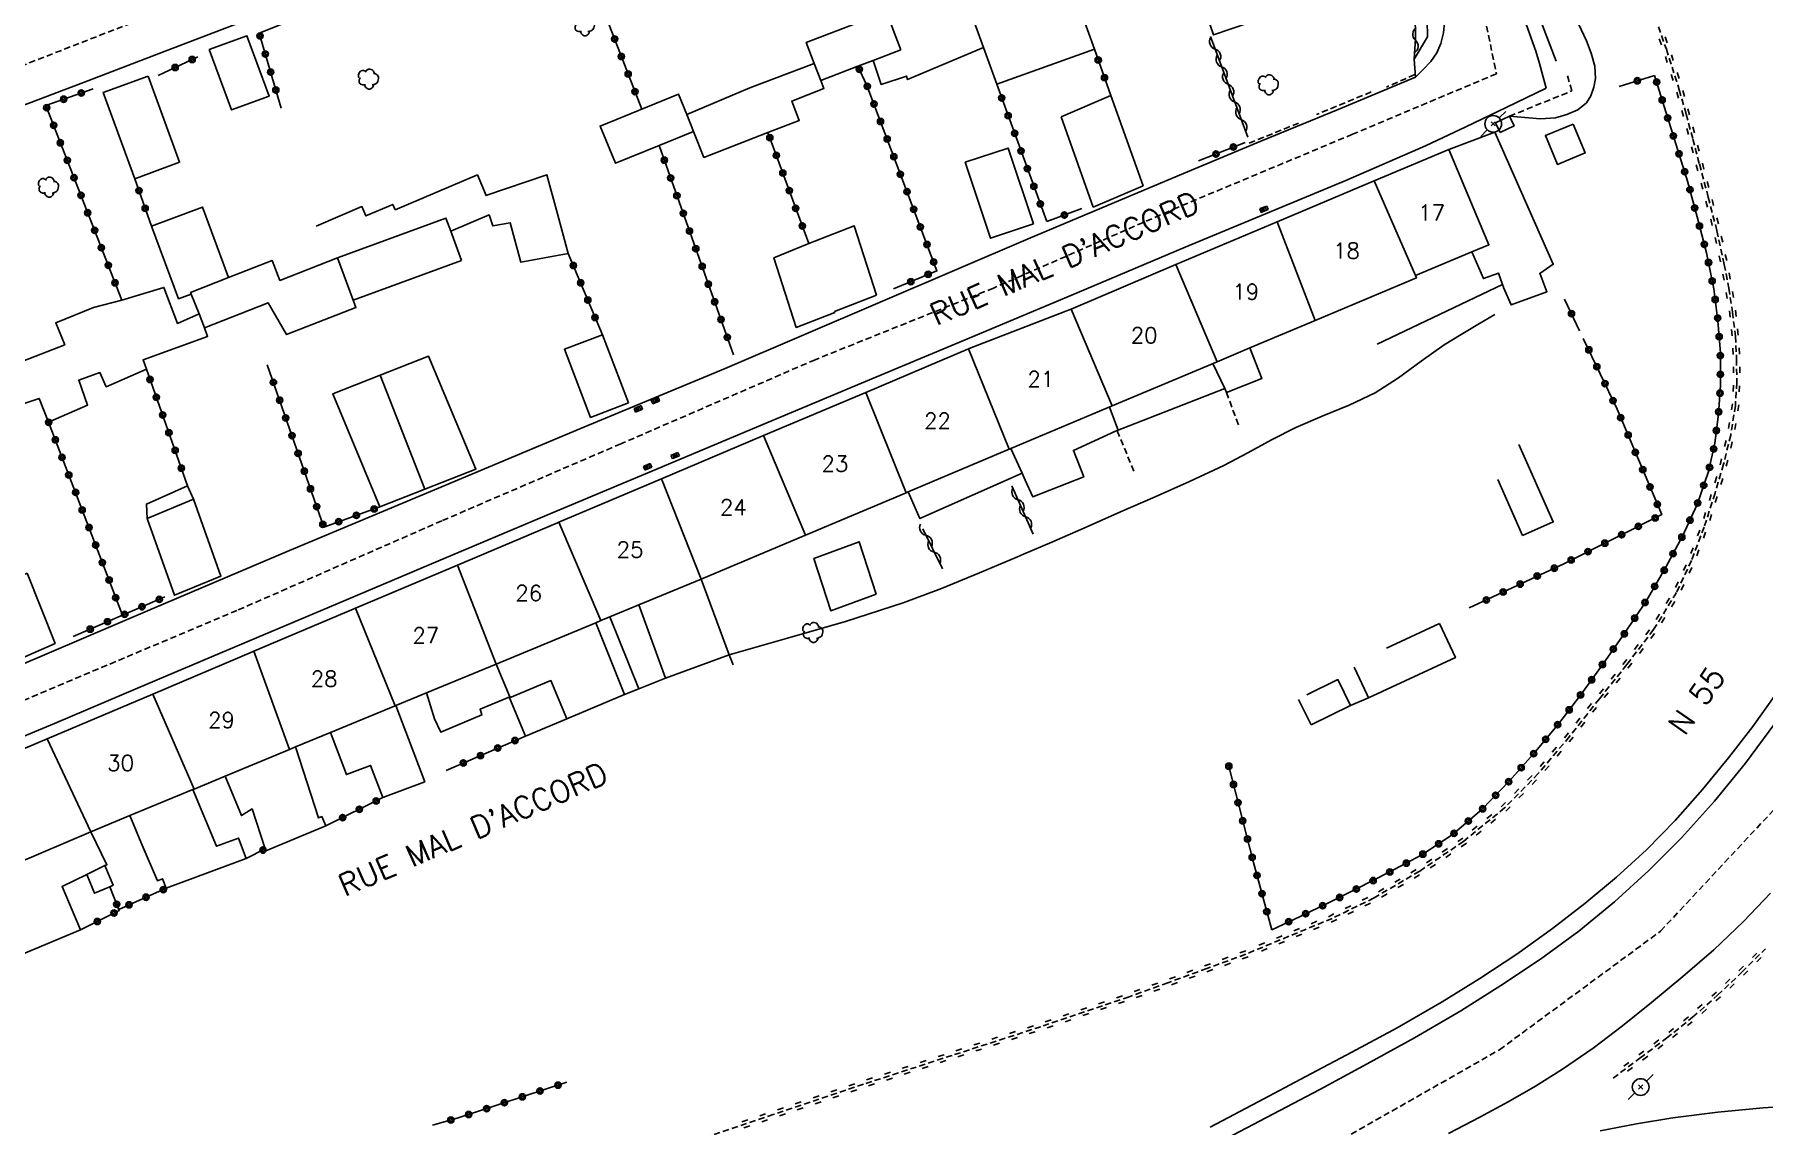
# Model space of a CAD drawing. Header units: millimetres. Extents: x 132999 to 134001, y 129000 to 130000.
# Drawn here: x 133282.4 to 133420.5, y 129439.9 to 129527 of the extents above; entities that cross this region are included whole.
import ezdxf
from ezdxf.enums import TextEntityAlignment as Align

# ---------------------------------------------------------------- set-up
doc = ezdxf.new("R2010")
doc.units = ezdxf.units.MM
doc.linetypes.add('DASHED', pattern=[0.75, 0.5, -0.25])
doc.layers.get('0').update_dxf_attribs({"linetype": 'CONTINUOUS'})
for name, color, linetype in [('W0001', 6, 'DASHED'), ('W0008', 7, 'CONTINUOUS'), ('W0010', 4, 'CONTINUOUS'), ('W0014', 7, 'CONTINUOUS'), ('W0101', 7, 'CONTINUOUS'), ('W0104', 1, 'CONTINUOUS'), ('W0112', 1, 'DASHED'), ('W0211', 2, 'CONTINUOUS'), ('W0220', 5, 'DASHED'), ('W0300', 7, 'CONTINUOUS'), ('W0310', 3, 'CONTINUOUS'), ('W0323', 7, 'CONTINUOUS'), ('W0401', 7, 'CONTINUOUS'), ('W0439', 7, 'CONTINUOUS'), ('W0473', 7, 'CONTINUOUS'), ('W0989', 7, 'CONTINUOUS'), ('W0990', 7, 'CONTINUOUS'), ('W0991', 7, 'CONTINUOUS'), ('W1102', 7, 'CONTINUOUS')]:
    doc.layers.add(name, color=color, linetype=linetype)
doc.styles.get("Standard").update_dxf_attribs({"font": 'romans.shx', "width": 0.85})

# ---------------------------------------------------------------- blocks, each defined once
blk = doc.blocks.new('T401')
for p, q in [((-0.3, 0.3), (0, 0.3)), ((-0.3, -0.25), (-0.3, 0.3)), ((-0.3, 0.15), (0, 0.15)), ((-0.3, 0), (0, 0)), ((0, 0.3), (0, -0.25)), ((-0.3, -0.15), (0, -0.15)), ((-0.3, -0.25), (-0.3, -0.3)), ((-0.3, -0.3), (0, -0.3)), ((0, -0.3), (0, -0.25))]:
    blk.add_line(p, q)
blk = doc.blocks.new('T473')
for p, q in [((-0.166667, 0.166667), (0.166667, -0.166667)), ((-0.166667, -0.166667), (0.166667, 0.166667)), ((0.500001, 0.500001), (1.000002, 1.000002)), ((-1.000002, -1.000002), (-0.500001, -0.500001))]:
    blk.add_line(p, q)
blk.add_ellipse((0, 0), major_axis=(0.471405, 0.471405), ratio=1, start_param=5.4977871438, end_param=11.780972451)
blk = doc.blocks.new('T300')
for p, q in [((-0.8, 0.51), (-0.86, 0.34)), ((-0.86, 0.34), (-0.86, 0.17)), ((-0.86, 0.17), (-0.74, 0.06)), ((-0.69, 0.63), (-0.8, 0.51)), ((-0.8, -0.06), (-0.74, 0.06)), ((-0.74, 0.06), (-0.69, 0.11)), ((-0.57, 0.69), (-0.69, 0.63)), ((-0.46, 0.69), (-0.57, 0.69)), ((-0.29, 0.63), (-0.46, 0.69)), ((-0.29, 0.63), (-0.17, 0.74)), ((-0.23, 0.57), (-0.29, 0.63)), ((-0.17, 0.74), (-0.06, 0.8)), ((-0.06, 0.8), (0.06, 0.8)), ((0.06, 0.8), (0.23, 0.74)), ((0.23, 0.74), (0.34, 0.63)), ((0.34, 0.63), (0.4, 0.51)), ((0.46, 0.46), (0.34, 0.46)), ((0.4, 0.51), (0.4, 0.46)), ((0.57, 0.4), (0.46, 0.46)), ((0.57, 0.4), (0.69, 0.29)), ((0.69, 0.29), (0.74, 0.17)), ((0.74, 0.06), (0.69, -0.17)), ((0.74, 0.17), (0.74, 0.06)), ((-0.8, -0.17), (-0.8, -0.06)), ((-0.8, -0.23), (-0.8, -0.17)), ((-0.74, -0.34), (-0.8, -0.23)), ((-0.69, -0.4), (-0.74, -0.34)), ((-0.51, -0.46), (-0.69, -0.4)), ((-0.4, -0.46), (-0.51, -0.46)), ((-0.4, -0.46), (-0.34, -0.46)), ((-0.34, -0.46), (-0.34, -0.4)), ((-0.34, -0.51), (-0.34, -0.46)), ((-0.29, -0.63), (-0.34, -0.51)), ((-0.17, -0.74), (-0.29, -0.63)), ((-0.06, -0.8), (-0.17, -0.74)), ((0.06, -0.8), (-0.06, -0.8)), ((0.17, -0.74), (0.06, -0.8)), ((0.23, -0.69), (0.17, -0.74)), ((0.29, -0.46), (0.23, -0.46)), ((0.29, -0.63), (0.23, -0.69)), ((0.46, -0.4), (0.29, -0.46)), ((0.34, -0.51), (0.29, -0.63)), ((0.34, -0.51), (0.34, -0.46)), ((0.57, -0.34), (0.46, -0.4)), ((0.63, -0.29), (0.57, -0.34)), ((0.69, -0.17), (0.63, -0.29))]:
    blk.add_line(p, q)
blk = doc.blocks.new('t323o')
at = {"color": 0, "linetype": 'Continuous'}
for radius in [0.25, 0.15]:
    blk.add_circle((0, 0), radius, dxfattribs=at)
blk = doc.blocks.new('t310o')
at = {"color": 0, "linetype": 'Continuous'}
for centre, start, end in [((-0.5, 0.38), 216.8699, 323.1304), ((0.5, -0.37), 36.8699, 143.1303)]:
    blk.add_arc(centre, 0.625, start, end, dxfattribs=at)
blk = doc.blocks.new('t220o')
at = {"color": 0, "linetype": 'Continuous'}
for p, q in [((-0.25, 0.25), (0.25, 0.25)), ((-0.25, -0.25), (0.25, -0.25))]:
    blk.add_line(p, q, dxfattribs=at)

msp = doc.modelspace()

# ---------------------------------------------------------------- linework, layer by layer
at = {"layer": 'W0001'}
for points in [[(133384.31, 129563.54), (133387.39, 129553.73), (133393.66, 129540.85), (133397.78, 129530.59), (133399.16, 129523.84), (133387.68, 129519.01), (133373.71, 129513.17), (133359.01, 129506.73), (133344.77, 129501.01), (133329.25, 129494.29), (133314.97, 129488.15), (133298.6, 129480.98), (133281.74, 129473.88), (133269.08, 129468.74), (133262.48, 129467.63), (133257.66, 129475.37), (133252.46, 129489.32), (133245.67, 129504.57), (133244.41, 129509.08)], [(133384.31, 129563.54), (133372.57, 129559.21), (133357.62, 129553.65), (133343.59, 129548.8), (133327.34, 129542.24), (133310.8, 129535.71), (133293.67, 129529.25), (133271.19, 129520.49), (133255.96, 129514.53), (133244.41, 129509.08)], [(133149.44, 129470.88), (133168.9, 129449.9), (133180.83, 129438.32), (133192.31, 129428.54), (133204.34, 129419.78), (133219.14, 129410.99), (133236.37, 129404.1), (133251, 129400.64), (133265.7, 129398.95), (133278.73, 129398.93), (133291.57, 129400.65), (133304.94, 129404.19), (133318.17, 129408.01), (133331.63, 129412.88), (133344.14, 129418.3), (133358.28, 129424.93), (133373.15, 129432), (133386.26, 129438.42), (133399.41, 129445.91), (133412.27, 129455.38), (133421.73, 129465.52)]]:
    msp.add_lwpolyline(points, dxfattribs=at)
at = {"layer": 'W0008'}
for points in [[(133258.11, 129512.18), (133259.57, 129512.76), (133264.02, 129514.54), (133268.48, 129516.3), (133274.43, 129518.6), (133280.4, 129520.87), (133286.36, 129523.15), (133292.54, 129525.51), (133298.72, 129527.88), (133304.9, 129530.25), (133310.27, 129532.31), (133315.63, 129534.37), (133321, 129536.44), (133329.1, 129539.61), (133337.19, 129542.78), (133345.3, 129545.93), (133350.54, 129547.91), (133355.78, 129549.88), (133361.02, 129551.86), (133367.48, 129554.34), (133373.94, 129556.83), (133380.4, 129559.32)], [(133392.71, 129523.56), (133386.53, 129521), (133380.35, 129518.45), (133374.17, 129515.88), (133361.96, 129510.73), (133349.77, 129505.52), (133337.58, 129500.32), (133325.99, 129495.48), (133314.39, 129490.63), (133302.81, 129485.77), (133291.84, 129481.11), (133280.88, 129476.44), (133269.92, 129471.76), (133269.32, 129471.56), (133268.73, 129471.36), (133268.12, 129471.19), (133267.53, 129471.06), (133266.94, 129470.97), (133266.35, 129470.92), (133265.54, 129470.99), (133264.73, 129471.15), (133263.92, 129471.31)], [(133421.38, 129471.96), (133419.05, 129468.79), (133416.57, 129465.75), (133413.93, 129462.84), (133411.32, 129460.23), (133408.59, 129457.73), (133405.74, 129455.38), (133402.69, 129453.14), (133399.52, 129451.04), (133396.31, 129449.03), (133392.61, 129446.86), (133388.85, 129444.79), (133385.07, 129442.74), (133374.98, 129437.43)], [(133395.35, 129439.23), (133397.85, 129440.52), (133400.09, 129441.74), (133402.29, 129443.01), (133404.45, 129444.36), (133406.88, 129446.04), (133409.23, 129447.83), (133411.54, 129449.67), (133414.06, 129451.75), (133416.52, 129453.9), (133418.89, 129456.15), (133421.04, 129458.41)], [(133424.07, 129441.5), (133420.45, 129441.27), (133416.84, 129440.93), (133413.24, 129440.47), (133410.34, 129439.99), (133407.45, 129439.44)]]:
    msp.add_lwpolyline(points, dxfattribs=at)
at = {"layer": 'W0010'}
msp.add_lwpolyline([(133421.47, 129474.29), (133419.63, 129471.71), (133417.7, 129469.21), (133415.62, 129466.68), (133413.43, 129464.22), (133411.14, 129461.87), (133408.74, 129459.68), (133406.23, 129457.59), (133403.65, 129455.6), (133400.79, 129453.54), (133397.84, 129451.6), (133394.84, 129449.74), (133391.25, 129447.67), (133387.61, 129445.71), (133383.95, 129443.77), (133380.13, 129441.74), (133376.3, 129439.73)], dxfattribs=at)
at = {"layer": 'W0014'}
for points in [[(133373.87, 129604.03), (133373.87, 129604.03), (133375.48, 129598.72), (133376.74, 129595.06), (133378.06, 129591.41), (133379.4, 129587.78), (133380.83, 129584.04), (133382.29, 129580.32), (133383.75, 129576.6), (133385.38, 129572.43), (133387.01, 129568.25), (133388.63, 129564.08), (133390.59, 129559.03), (133392.55, 129553.97), (133394.51, 129548.92), (133396.55, 129543.74), (133398.61, 129538.57), (133399.15, 129537.18), (133400.64, 129533.39), (133401.74, 129530.54), (133402.83, 129527.69), (133403.93, 129524.84)], [(133382.16, 129559.39), (133382.51, 129559.2), (133382.86, 129559), (133383.18, 129558.77), (133383.64, 129558.16), (133383.96, 129557.43), (133384.28, 129556.7), (133394.59, 129530.4), (133394.77, 129529.57), (133394.95, 129528.75), (133395.02, 129527.94), (133394.93, 129527.1), (133394.72, 129526.27), (133394.41, 129525.51), (133393.92, 129524.81), (133393.32, 129524.18), (133392.71, 129523.56)], [(133403.14, 129522.68), (133402.87, 129523.67), (133402.6, 129524.66), (133402.31, 129525.64), (133401.15, 129528.93), (133399.83, 129532.16), (133398.52, 129535.4), (133397.5, 129538.1)], [(133392.56, 129532.26), (133393.61, 129529.46), (133393.67, 129526.79), (133392.59, 129525.02), (133392.71, 129523.56)], [(133277.43, 129469.21), (133284.05, 129471.97), (133290.66, 129474.78), (133297.27, 129477.58), (133305.96, 129481.25), (133314.65, 129484.93), (133323.35, 129488.59), (133331.72, 129492.11), (133340.09, 129495.62), (133348.46, 129499.13), (133357.08, 129502.74), (133365.7, 129506.36), (133374.31, 129509.99), (133380.73, 129512.65), (133387.15, 129515.32), (133393.51, 129518.1), (133396.73, 129519.61), (133399.94, 129521.15), (133403.14, 129522.68)]]:
    msp.add_lwpolyline(points, dxfattribs=at)
at = {"layer": 'W0101'}
for points in [[(133389.41, 129515.28), (133395.36, 129517.79)], [(133395.36, 129517.79), (133398.56, 129510.19), (133398.56, 129510.19), (133397.2, 129509.61)], [(133381.66, 129512.01), (133389.41, 129515.28)], [(133373.58, 129508.6), (133381.66, 129512.01)], [(133397.2, 129509.61), (133392.7, 129507.72)], [(133365.2, 129505.05), (133373.58, 129508.6)], [(133392.7, 129507.72), (133392.77, 129507.55), (133384.69, 129504.14)], [(133357.01, 129501.87), (133357.07, 129501.9), (133365.13, 129505.02), (133365.2, 129505.05)], [(133384.69, 129504.14), (133379.48, 129501.95), (133376.88, 129500.85)], [(133348.81, 129498.4), (133357.01, 129501.87)], [(133376.88, 129500.85), (133368.49, 129497.32)], [(133340.65, 129494.95), (133348.81, 129498.4)], [(133368.49, 129497.32), (133360.4, 129493.91), (133360.27, 129493.86)], [(133332.5, 129491.5), (133340.65, 129494.95)], [(133360.27, 129493.86), (133352.19, 129490.45), (133352.04, 129490.39)], [(133324.3, 129488.03), (133332.5, 129491.5)], [(133352.04, 129490.39), (133352.04, 129490.39), (133344.01, 129487.01)], [(133316.21, 129484.6), (133324.21, 129487.99), (133324.3, 129488.03)], [(133344.01, 129487.01), (133335.67, 129483.49)], [(133308.08, 129481.16), (133316.21, 129484.6)], [(133335.67, 129483.49), (133330.68, 129481.43), (133328.39, 129480.48), (133327.67, 129480.18)], [(133299.96, 129477.73), (133308.08, 129481.16)], [(133327.67, 129480.18), (133327.27, 129480.01), (133319.3, 129476.71)], [(133291.88, 129474.31), (133299.89, 129477.7), (133299.96, 129477.73)], [(133319.3, 129476.71), (133313.73, 129474.41), (133311.3, 129473.4), (133311.24, 129473.38)], [(133283.46, 129470.74), (133291.88, 129474.31)], [(133311.24, 129473.38), (133306.08, 129471.25), (133303.28, 129470.09), (133302.81, 129469.89)], [(133275.53, 129467.39), (133283.46, 129470.74)], [(133302.81, 129469.89), (133297.66, 129467.76), (133295.18, 129466.73)], [(133295.18, 129466.73), (133295.08, 129466.69), (133290.06, 129464.61), (133286.93, 129463.32)], [(133286.93, 129463.32), (133278.94, 129459.89), (133278.78, 129459.82)]]:
    msp.add_lwpolyline(points, dxfattribs=at)
at = {"layer": 'W0104'}
for points in [[(133364.62, 129532.62), (133365.96, 129528.9), (133367.07, 129525.81), (133359.27, 129523), (133358.21, 129525.94), (133356.92, 129529.53)], [(133379.82, 129531.27), (133380.8, 129528.38), (133376.57, 129526.95), (133375.59, 129529.83)], [(133351.62, 129525.76), (133349.41, 129524.91), (133348.18, 129524.44), (133345.22, 129523.31), (133344.7, 129524.66), (133344.06, 129526.34), (133350.46, 129528.79), (133351.09, 129527.14)], [(133296.39, 129525.78), (133299.4, 129526.88), (133301.17, 129522.05), (133298.16, 129520.95)], [(133291.51, 129523.66), (133294.03, 129516.77), (133290.45, 129515.46), (133287.93, 129522.35)], [(133335.07, 129519.24), (133332.31, 129518.12), (133328.82, 129516.69), (133327.6, 129519.67), (133333.86, 129522.22), (133334.52, 129520.59)], [(133364.4, 129520.4), (133368.37, 129522.11), (133370.95, 129514.9), (133366.98, 129513.19)], [(133405.29, 129519.82), (133406.24, 129517.52), (133404.03, 129516.6), (133403.08, 129518.91)], [(133362.2, 129511.85), (133358.77, 129510.71), (133356.75, 129516.77), (133360.18, 129517.91)], [(133316.53, 129508.93), (133307.89, 129505.76), (133306.64, 129509.15), (133315.29, 129512.32), (133315.67, 129511.28)], [(133349.67, 129506.17), (133346.32, 129504.87), (133346.34, 129504.79), (133343.26, 129503.59), (133341.48, 129509.15), (133344.26, 129510.28), (133344.26, 129510.28), (133347.89, 129511.7)], [(133329.87, 129497.57), (133326.84, 129496.4), (133324.75, 129501.84), (133327.78, 129503)], [(133310.01, 129489.25), (133306.25, 129498.29), (133310.03, 129499.77), (133313.91, 129501.29), (133317.67, 129492.26), (133313.6, 129490.66)], [(133291.45, 129488.34), (133295.14, 129489.86), (133297.32, 129483.72), (133293.63, 129482.2)], [(133349.63, 129482.29), (133346.01, 129480.96), (133344.67, 129485.13), (133348.29, 129486.47)], [(133281.85, 129483.96), (133284.08, 129478.36), (133278.14, 129475.74), (133275.92, 129481.33)], [(133320.37, 129474.01), (133323.67, 129475.39), (133324.95, 129472.34), (133321.64, 129470.96)]]:
    msp.add_lwpolyline(points, close=True, dxfattribs=at)
for points in [[(133358.21, 129525.94), (133352.15, 129523.38), (133352.07, 129523.65), (133350.03, 129522.99), (133349.41, 129524.91)], [(133344.7, 129524.66), (133339.56, 129522.72), (133334.52, 129520.59)], [(133345.22, 129523.31), (133345.47, 129522.66), (133342.9, 129521.66), (133343.5, 129520.12), (133341, 129519.15), (133335.89, 129517.16), (133335.07, 129519.24)], [(133395.36, 129517.79), (133399.05, 129519.17), (133403.7, 129508.63), (133402.64, 129507.9), (133402.64, 129507.91), (133403.19, 129506.44), (133400.35, 129505.38), (133399.73, 129506.78), (133399.74, 129506.79), (133399.66, 129507.02), (133399.32, 129507.93), (133399.32, 129507.93), (133398.14, 129507.49), (133397.2, 129509.61)], [(133311.23, 129512.98), (133317.81, 129515.76), (133318.5, 129514.13), (133318.49, 129514.12), (133323.36, 129515.76), (133324.12, 129512.95), (133325.05, 129509.5), (133321.27, 129508.81), (133320.42, 129511.95), (133319.03, 129511.7), (133318.73, 129512.57), (133315.67, 129511.28)], [(133294.96, 129506.25), (133293.94, 129505.87), (133291.78, 129511.68), (133295.85, 129513.19), (133297.94, 129507.56)], [(133311.23, 129512.98), (133311.05, 129513.41), (133308.9, 129512.49), (133308.58, 129513.24), (133304.93, 129511.68)], [(133306.64, 129509.15), (133302.03, 129507.34), (133301.42, 129508.92), (133297.94, 129507.56), (133294.91, 129506.37), (133294.96, 129506.25), (133295.58, 129504.66), (133296.01, 129503.56), (133301.1, 129505.55), (133302.57, 129503.02), (133308.11, 129505.19), (133307.89, 129505.76)], [(133296.01, 129503.56), (133296.26, 129502.87), (133291.11, 129501.01), (133291.38, 129500.26), (133288.17, 129498.85), (133287.67, 129499.98), (133285.97, 129499.37), (133286.68, 129497.39), (133283.57, 129496.03), (133282.82, 129497.92), (133279.39, 129496.77), (133278.27, 129499.63), (133284.86, 129502.21), (133284.14, 129503.95), (133287.14, 129505.17), (133289.42, 129505.76), (133292.78, 129506.78), (133293.86, 129503.91), (133295.58, 129504.66)], [(133399.66, 129507.02), (133389.64, 129502.24)], [(133379.48, 129501.95), (133380.44, 129499.51), (133377.61, 129498.4), (133377.48, 129498.7), (133368.76, 129495.29), (133365.39, 129493.76), (133366.21, 129491.65), (133362.14, 129490.06), (133361.53, 129491.4), (133361.29, 129491.94), (133360.4, 129493.91)], [(133377.48, 129498.7), (133376.52, 129500.7)], [(133313.6, 129490.66), (133310.03, 129499.77)], [(133368.97, 129495.37), (133368.28, 129497.23)], [(133400.96, 129494.23), (133403.7, 129488.06), (133401.25, 129486.98)], [(133295.14, 129489.86), (133294.67, 129490.94), (133291.38, 129489.48), (133291.45, 129488.34)], [(133361.29, 129491.94), (133353.14, 129488.32), (133352.19, 129490.45)], [(133401.25, 129486.98), (133399.28, 129491.44)], [(133330.68, 129481.43), (133332.83, 129475.57), (133337.9, 129477.44), (133335.67, 129483.49)], [(133327.27, 129480.01), (133329.55, 129474.28), (133330.68, 129474.73), (133328.39, 129480.48)], [(133394.63, 129479.94), (133395.89, 129477.22), (133388.95, 129474), (133388.84, 129474.24), (133387.81, 129476.47)], [(133390.4, 129477.97), (133394.63, 129479.94)], [(133319.3, 129476.71), (133320.39, 129474.1), (133318.02, 129473.1), (133318.17, 129472.64), (133314.88, 129471.26), (133314.39, 129472.34), (133313.73, 129474.41)], [(133384.03, 129474.26), (133386.51, 129475.47), (133387.52, 129473.4), (133384.36, 129471.86)], [(133306.08, 129471.25), (133307.35, 129467.88), (133309.27, 129468.61), (133310.24, 129466.04), (133313.6, 129467.31), (133311.3, 129473.4)], [(133384.36, 129471.86), (133383.37, 129473.88)], [(133387.52, 129473.4), (133388.95, 129474)], [(133303.28, 129470.09), (133305.11, 129464.42), (133305.38, 129464.53), (133305.69, 129463.78), (133300.9, 129461.79), (133300.85, 129461.94), (133299.82, 129465.14), (133298.96, 129464.61), (133297.66, 129467.76)], [(133295.08, 129466.69), (133296.98, 129462.16), (133298.73, 129462.81), (133299.34, 129461.18), (133292.95, 129458.8), (133292.67, 129459.56), (133292.25, 129459.41), (133290.97, 129462.44), (133290.06, 129464.61)], [(133286.93, 129463.32), (133288.22, 129460.68), (133288.06, 129460.61), (133286.61, 129459.9), (133284.64, 129458.94), (133286.11, 129455.48), (133281.36, 129453.48), (133278.83, 129452.4), (133277.69, 129455.54), (133274.49, 129454.38), (133273.36, 129457.49)], [(133288.06, 129460.61), (133288.72, 129459.04), (133288.46, 129458.93), (133287.24, 129458.41), (133286.61, 129459.9)]]:
    msp.add_lwpolyline(points, dxfattribs=at)
at = {"layer": 'W0112'}
for points in [[(133392.64, 129523.78), (133390.38, 129522.78)], [(133400.2, 129520.45), (133405.18, 129522.47), (133404.81, 129523.81)], [(133389.16, 129522.39), (133384.81, 129520.59)], [(133383.36, 129519.9), (133379.4, 129518.29)], [(133377.61, 129498.4), (133378.59, 129495.75)], [(133368.89, 129495.34), (133370.24, 129492.04)]]:
    msp.add_lwpolyline(points, dxfattribs=at)
at = {"layer": 'W0211'}
for points in [[(133400.2, 129520.45), (133401.44, 129520.34), (133402.69, 129520.23), (133403.89, 129520.33), (133404.79, 129520.59), (133405.67, 129520.96), (133406.35, 129521.51), (133406.7, 129522.09), (133406.94, 129522.77), (133407.07, 129523.45), (133407.02, 129524.46), (133406.72, 129525.48), (133406.35, 129526.46), (133405.71, 129527.82), (133404.92, 129529.1), (133404.11, 129530.38), (133403.35, 129531.66), (133402.57, 129532.92), (133401.73, 129534.14), (133400.9, 129535.18), (133400.03, 129536.18), (133399.15, 129537.18)], [(133337.9, 129477.44), (133342.55, 129478.77), (133347.2, 129480.1), (133351.8, 129481.6), (133354.86, 129482.75), (133357.9, 129483.99), (133360.92, 129485.26), (133361.41, 129485.47), (133363.67, 129486.44), (133366.42, 129487.65), (133369.16, 129488.87), (133371.92, 129490.07), (133374.67, 129491.28), (133377.39, 129492.55), (133379.31, 129493.56), (133381.21, 129494.6), (133383.14, 129495.59), (133385.26, 129496.51), (133387.4, 129497.37), (133389.47, 129498.36), (133391.35, 129499.57), (133393.16, 129500.9), (133395, 129502.19), (133396.34, 129503.02), (133397.69, 129503.82), (133399.05, 129504.63)], [(133330.68, 129474.73), (133332.83, 129475.57)], [(133324.95, 129472.34), (133329.55, 129474.28)]]:
    msp.add_lwpolyline(points, dxfattribs=at)
at = {"layer": 'W0220'}
for points in [[(133411.59, 129529.01), (133412.73, 129525.81), (133413.76, 129522.57), (133414.32, 129520.61), (133414.85, 129518.62), (133415.37, 129516.64), (133416.08, 129513.98), (133416.77, 129511.31), (133417.36, 129508.62), (133417.72, 129506.72), (133418.02, 129504.81), (133418.24, 129502.89), (133418.34, 129501.04), (133418.35, 129499.19), (133418.24, 129497.35), (133417.87, 129494.99), (133417.3, 129492.66), (133416.62, 129490.35), (133415.75, 129487.64), (133414.74, 129484.97), (133413.55, 129482.41), (133411.71, 129479.46), (133409.58, 129476.67), (133407.39, 129473.94), (133404.99, 129470.91), (133402.51, 129467.96), (133399.82, 129465.23), (133396.55, 129462.56), (133393.04, 129460.17), (133389.39, 129458.03), (133386.05, 129456.4), (133382.6, 129454.97), (133379.15, 129453.54)], [(133408.48, 129443.64), (133410.62, 129445.24), (133412.75, 129446.83), (133414.83, 129448.5), (133416.82, 129450.26), (133418.76, 129452.1), (133420.65, 129453.98)], [(133379.15, 129453.54), (133376.05, 129452.4), (133372.94, 129451.26), (133369.83, 129450.14), (133362.79, 129447.75), (133355.7, 129445.46), (133348.63, 129443.15), (133341.43, 129440.74), (133334.25, 129438.3), (133327.08, 129435.81), (133323.11, 129434.39), (133319.15, 129432.95), (133315.19, 129431.51)]]:
    msp.add_lwpolyline(points, dxfattribs=at)
at = {"layer": 'W0310'}
for points in [[(133390.42, 129535.7), (133391.03, 129534.15), (133391.63, 129532.61), (133392.12, 129531.03), (133392.39, 129529.86), (133392.6, 129528.66), (133392.71, 129527.47), (133392.7, 129526.65), (133392.65, 129525.84), (133392.59, 129525.02)], [(133379.32, 129518.78), (133376.34, 129526.81)], [(133360.48, 129490.94), (133362.17, 129487.08)], [(133353.36, 129487.5), (133354.93, 129484.3)]]:
    msp.add_lwpolyline(points, dxfattribs=at)
at = {"layer": 'W0323'}
for points in [[(133327.48, 129529.95), (133330.92, 129521.02)], [(133304.31, 129528.65), (133300.38, 129527.08), (133302.13, 129521.1)], [(133368.37, 129522.11), (133367.07, 129525.81)], [(133295.48, 129525.19), (133292.31, 129523.71)], [(133351.03, 129506.66), (133354.49, 129508.11), (133348.9, 129522.91), (133348.18, 129524.44)], [(133283.35, 129521.31), (133287.13, 129522.64)], [(133363.26, 129512.04), (133359.27, 129523)], [(133381.22, 129455.49), (133383.49, 129456.56), (133385.76, 129457.63), (133388, 129458.75), (133390.61, 129460.08), (133393.2, 129461.47), (133395.63, 129463.06), (133398.01, 129465.1), (133400.22, 129467.39), (133402.32, 129469.76), (133404.14, 129471.96), (133405.87, 129474.23), (133407.55, 129476.55), (133409.36, 129479.12), (133411.11, 129481.74), (133412.7, 129484.45), (133414.01, 129486.92), (133415.19, 129489.46), (133416.1, 129492.08), (133416.6, 129494.34), (133416.9, 129496.65), (133417.06, 129498.97), (133417.05, 129501.54), (133416.85, 129504.11), (133416.52, 129506.67), (133415.94, 129509.55), (133415.18, 129512.41), (133414.42, 129515.27), (133411.78, 129523.7)], [(133411.78, 129523.7), (133408.97, 129522.83)], [(133289.42, 129505.76), (133283.35, 129521.31)], [(133344.26, 129510.28), (133341, 129519.15)], [(133332.31, 129518.12), (133338.26, 129501.39)], [(133379.09, 129518.35), (133375.37, 129516.88)], [(133291.78, 129511.68), (133290.45, 129515.46)], [(133366.07, 129513.07), (133363.26, 129512.04)], [(133327.78, 129503), (133325.05, 129509.5)], [(133404.6, 129505.85), (133405.81, 129503.32)], [(133406.1, 129502.71), (133408.8, 129497.06), (133412.37, 129488.64), (133404.54, 129484.72), (133396.99, 129481.19)], [(133310.01, 129489.25), (133305.54, 129487.64), (133301.03, 129500.61)], [(133294.67, 129490.94), (133291.38, 129500.26)], [(133283.57, 129496.03), (133289.47, 129480.6)], [(133292.86, 129482.07), (133289.47, 129480.6), (133285.52, 129478.9)], [(133338.22, 129476.64), (133337.9, 129477.44)], [(133321.64, 129470.96), (133315.3, 129468.21)], [(133377.77, 129468.66), (133379.77, 129460.86), (133381.22, 129455.49)], [(133310.24, 129466.04), (133305.69, 129463.78)], [(133300.85, 129461.94), (133299.34, 129461.18)], [(133292.95, 129458.8), (133289.17, 129457.11), (133289.21, 129457.04), (133288.46, 129458.93)], [(133289.21, 129457.04), (133286.11, 129455.48)], [(133314.23, 129439.9), (133316.19, 129440.44), (133324.95, 129443.32)]]:
    msp.add_lwpolyline(points, dxfattribs=at)
at = {"layer": 'W0439'}
msp.add_lwpolyline([(133399.45, 129519.15), (133399.09, 129519.92), (133400.2, 129520.45), (133400.57, 129519.68)], close=True, dxfattribs=at)
at = {"layer": 'W1102'}
for points in [[(133392.7, 129507.72), (133389.41, 129515.28)], [(133381.66, 129512.01), (133384.69, 129504.14)], [(133373.58, 129508.6), (133376.88, 129500.85)], [(133365.2, 129505.05), (133368.49, 129497.32)], [(133360.27, 129493.86), (133357.01, 129501.87)], [(133348.81, 129498.4), (133352.04, 129490.39)], [(133344.01, 129487.01), (133340.65, 129494.95)], [(133332.5, 129491.5), (133335.67, 129483.49)], [(133327.67, 129480.18), (133324.3, 129488.03)], [(133316.21, 129484.6), (133319.3, 129476.71)], [(133308.08, 129481.16), (133311.24, 129473.38)], [(133302.81, 129469.89), (133299.96, 129477.73)], [(133291.88, 129474.31), (133295.18, 129466.73)], [(133286.93, 129463.32), (133283.46, 129470.74)]]:
    msp.add_lwpolyline(points, dxfattribs=at)

# ---------------------------------------------------------------- block references
at = {"layer": 'W0220'}
for p, rotation in [((133412.49, 129526.47), 289.4915135021373), ((133412.97, 129525.05), 287.7620427548405), ((133413.43, 129523.62), 287.7620427548405), ((133413.87, 129522.19), 285.9300217069135), ((133414.28, 129520.74), 285.9300217069135), ((133414.67, 129519.29), 284.8972085969309), ((133415.05, 129517.84), 284.5585179834893), ((133415.43, 129516.39), 284.9381076398062), ((133415.82, 129514.94), 284.9381076398062), ((133416.2, 129513.49), 284.4696450917114), ((133416.58, 129512.04), 284.4696450917114), ((133416.93, 129510.58), 282.4362751168453), ((133417.25, 129509.12), 282.4362751168453), ((133417.54, 129507.65), 280.6415023515356), ((133417.8, 129506.17), 279.1944275462628), ((133418.04, 129504.69), 276.281137482282), ((133418.2, 129503.2), 276.281137482282), ((133418.3, 129501.7), 273.222780471014), ((133418.35, 129500.2), 270.4017437579872), ((133418.32, 129498.7), 266.6408409521618), ((133418.22, 129497.21), 261.0385988026356), ((133417.99, 129495.72), 261.0385988026356), ((133417.69, 129494.26), 256.1197494963054), ((133417.33, 129492.8), 256.1197494963054), ((133416.92, 129491.36), 253.6548802072712), ((133416.48, 129489.92), 252.2522621341696), ((133416.03, 129488.49), 252.2522621341696), ((133415.54, 129487.08), 249.3358540980719), ((133415.01, 129485.67), 249.3358540980719), ((133414.43, 129484.29), 244.9195260844833), ((133413.79, 129482.93), 244.9195260844833), ((133413.06, 129481.63), 238.1048479546429), ((133412.27, 129480.35), 238.1048479546429), ((133411.44, 129479.1), 232.6725302717672), ((133410.53, 129477.91), 232.6725302717672), ((133408.68, 129475.55), 231.1257643454674), ((133409.62, 129476.72), 232.6725302717672), ((133407.74, 129474.38), 231.1257643454674), ((133406.8, 129473.21), 231.6902162259346), ((133405.87, 129472.03), 231.6902162259346), ((133404.94, 129470.85), 230.0006445976706), ((133403.01, 129468.56), 230.0006445976706), ((133403.98, 129469.71), 230.0006445976706), ((133402.01, 129467.45), 225.4336500097956), ((133400.96, 129466.38), 225.4336500097956), ((133398.75, 129464.35), 219.2177286384249), ((133399.9, 129465.31), 225.4336500097956), ((133397.59, 129463.4), 219.2177286384249), ((133395.18, 129461.62), 214.213472811307), ((133396.42, 129462.47), 214.213472811307), ((133393.94, 129460.78), 214.213472811307), ((133391.39, 129459.2), 210.3674545968672), ((133392.68, 129459.96), 210.3674545968672), ((133388.77, 129457.73), 205.9441699837608), ((133390.09, 129458.44), 210.3674545968672), ((133386.08, 129456.42), 205.9441699837608), ((133387.42, 129457.07), 205.9441699837608), ((133381.92, 129454.69), 202.5395840871375), ((133383.31, 129455.27), 202.5395840873437), ((133384.69, 129455.84), 202.5395840873437), ((133379.01, 129453.49), 200.1563750417447), ((133380.53, 129454.12), 202.5395840871375), ((133419.95, 129453.28), 44.66582904126911), ((133374.78, 129451.94), 200.1563750417447), ((133376.19, 129452.46), 200.1563750417447), ((133377.6, 129452.97), 200.1563750417447), ((133418.88, 129452.22), 44.66582904126911), ((133371.97, 129450.91), 199.7890901226617), ((133373.38, 129451.42), 200.1563750417447), ((133417.8, 129451.19), 43.46579406174147), ((133367.72, 129449.43), 198.7319668599898), ((133369.14, 129449.91), 198.7319668599898), ((133370.55, 129450.4), 199.7890901226617), ((133415.58, 129449.17), 41.54602948661139), ((133416.71, 129450.16), 41.54602948661139), ((133363.46, 129447.98), 198.7319668599898), ((133364.88, 129448.46), 198.7319668599898), ((133366.3, 129448.95), 198.7319668599898), ((133414.45, 129448.19), 38.70015501996716), ((133359.18, 129446.59), 197.9068135687187), ((133360.6, 129447.05), 197.9068135687187), ((133362.03, 129447.51), 197.9068135687187), ((133413.27, 129447.25), 38.70015501996716), ((133354.9, 129445.2), 198.096587061828), ((133356.32, 129445.67), 197.9068135687187), ((133357.75, 129446.13), 197.9068135687187), ((133410.89, 129445.44), 36.77527216716857), ((133412.09, 129446.34), 36.77527216716857), ((133350.62, 129443.8), 198.096587061828), ((133352.04, 129444.27), 198.096587061828), ((133353.47, 129444.74), 198.096587061828), ((133409.68, 129444.54), 36.76240099980479), ((133346.35, 129442.39), 198.551961672242), ((133347.77, 129442.87), 198.551961672242), ((133349.19, 129443.34), 198.096587061828), ((133342.08, 129440.96), 198.551961672242), ((133343.5, 129441.43), 198.551961672242), ((133344.93, 129441.91), 198.551961672242), ((133339.24, 129439.99), 198.7501512317809), ((133340.66, 129440.48), 198.7501512317809)]:
    msp.add_blockref('t220o', p, dxfattribs=dict(at, rotation=rotation))
at = {"layer": 'W0300', "rotation": 359.9999899820874}
for p in [(133326.4, 129527.67), (133309.16, 129523.41), (133381.01, 129522.96), (133283.62, 129514.78), (133344.64, 129479.22)]:
    msp.add_blockref('T300', p, dxfattribs=at)
at = {"layer": 'W0310'}
for p, rotation in [((133376.71, 129525.81), 110.3117517466622), ((133392.69, 129526.52), 266.1486898964169), ((133377.23, 129524.4), 110.3117517466622), ((133377.75, 129523), 110.3117517466622), ((133378.27, 129521.59), 110.3117517466622), ((133378.8, 129520.18), 110.3117517466622), ((133360.96, 129489.83), 293.6917065389544), ((133361.57, 129488.46), 293.6917065389544), ((133353.61, 129486.99), 296.2065090519634), ((133354.27, 129485.64), 296.2065090519634)]:
    msp.add_blockref('t310o', p, dxfattribs=dict(at, rotation=rotation))
at = {"layer": 'W0323'}
for p, rotation in [((133300.45, 129526.86), 286.3132062430452), ((133328.76, 129526.62), 291.0706242520055), ((133300.87, 129525.42), 286.3132062430452), ((133329.3, 129525.22), 291.0706242520055), ((133293.67, 129524.34), 204.9663777205572), ((133295.03, 129524.98), 204.9663777205572), ((133301.29, 129523.98), 286.3132062430452), ((133329.84, 129523.82), 291.0706242520055), ((133348.3, 129524.2), 115.1416583029855), ((133367.37, 129524.94), 109.3224677670346), ((133301.71, 129522.54), 286.3132062430452), ((133330.38, 129522.42), 291.0706242520055), ((133348.93, 129522.84), 110.6916863765696), ((133367.87, 129523.53), 109.3224677670346), ((133410.41, 129523.28), 197.2215759444207), ((133411.95, 129523.18), 107.3772250639189), ((133283.42, 129521.13), 111.3093332766882), ((133284.77, 129521.81), 19.49318120750506), ((133286.18, 129522.31), 19.49318120750506), ((133349.46, 129521.43), 110.6916863765696), ((133359.67, 129521.91), 110.0011550801301), ((133412.4, 129521.75), 107.3772250639189), ((133283.97, 129519.73), 111.3093332766882), ((133349.99, 129520.03), 110.6916863765696), ((133360.18, 129520.5), 110.0011550801301), ((133412.84, 129520.31), 107.3772250639189), ((133284.51, 129518.33), 111.3093332766882), ((133341.15, 129518.73), 110.2266566825418), ((133350.52, 129518.63), 110.6916863765696), ((133360.7, 129519.09), 110.0011550801301), ((133413.29, 129518.88), 107.3772250639189), ((133285.06, 129516.93), 111.3093332766882), ((133332.73, 129516.94), 289.5810993913153), ((133341.67, 129517.32), 110.2266566825418), ((133351.05, 129517.22), 110.6916863765696), ((133361.21, 129517.68), 110.0011550801301), ((133376.77, 129517.43), 201.6175477425768), ((133378.16, 129517.99), 201.6175477425768), ((133413.74, 129517.45), 107.3772250639189), ((133285.6, 129515.54), 111.3093332766882), ((133333.23, 129515.52), 289.5810993913153), ((133342.19, 129515.91), 110.2266566825418), ((133351.58, 129515.82), 110.6916863765696), ((133361.72, 129516.27), 110.0011550801301), ((133414.19, 129516.02), 107.3772250639189), ((133286.15, 129514.14), 111.3093332766882), ((133290.79, 129514.51), 109.3345718897918), ((133333.73, 129514.11), 289.5810993913153), ((133342.71, 129514.51), 110.2266566825418), ((133352.11, 129514.42), 110.6916863765696), ((133362.23, 129514.86), 110.0011550801301), ((133414.61, 129514.58), 104.8589968098097), ((133286.69, 129512.74), 111.3093332766882), ((133291.28, 129513.09), 109.3345718897918), ((133334.24, 129512.7), 289.5810993913153), ((133343.22, 129513.1), 110.2266566825418), ((133352.64, 129513.02), 110.6916863765696), ((133362.75, 129513.45), 110.0011550801301), ((133414.99, 129513.13), 104.8589968098097), ((133287.24, 129511.34), 111.3093332766882), ((133334.74, 129511.28), 289.5810993913153), ((133343.74, 129511.69), 110.2266566825418), ((133353.17, 129511.61), 110.6916863765696), ((133364.67, 129512.56), 200.1992974431947), ((133415.38, 129511.68), 104.8589968098097), ((133287.78, 129509.95), 111.3093332766882), ((133353.7, 129510.21), 110.6916863765696), ((133415.76, 129510.23), 104.8589968098097), ((133288.33, 129508.55), 111.3093332766882), ((133325.46, 129508.53), 112.8060721391547), ((133335.24, 129509.87), 289.5810993913153), ((133354.23, 129508.81), 110.6916863765696), ((133416.1, 129508.77), 101.4053808089046), ((133288.87, 129507.15), 111.3093332766882), ((133326.04, 129507.15), 112.8060721391547), ((133335.75, 129508.46), 289.5810993913153), ((133352.41, 129507.24), 22.77003168258558), ((133353.79, 129507.82), 22.77003168258558), ((133416.39, 129507.3), 101.4053808089046), ((133326.62, 129505.77), 112.8060721391547), ((133336.25, 129507.04), 289.5810993913153), ((133416.63, 129505.82), 97.34027812692159), ((133327.2, 129504.38), 112.8060721391547), ((133336.75, 129505.63), 289.5810993913153), ((133405.16, 129504.68), 295.5306491325695), ((133337.25, 129504.22), 289.5810993913153), ((133416.82, 129504.33), 97.34027812692159), ((133337.76, 129502.8), 289.5810993913153), ((133406.54, 129501.8), 295.5306491327089), ((133416.95, 129502.84), 94.35444574440002), ((133407.18, 129500.45), 295.5306491327089), ((133417.05, 129501.34), 90.20080214389976), ((133291.67, 129499.43), 109.4364956088286), ((133301.52, 129499.2), 109.1870611779307), ((133407.83, 129499.1), 295.5306491327089), ((133417.05, 129499.84), 90.20080214389976), ((133292.17, 129498.01), 109.4364956088286), ((133302.01, 129497.78), 109.1870611779307), ((133408.48, 129497.74), 295.5306491327089), ((133417.01, 129498.34), 86.20068408829437), ((133292.67, 129496.6), 109.4364956088286), ((133302.5, 129496.36), 109.1870611779307), ((133409.09, 129496.38), 292.9651408088272), ((133416.91, 129496.85), 86.20068408829437), ((133283.57, 129496.01), 290.9413705709845), ((133293.17, 129495.18), 109.4364956088286), ((133303, 129494.95), 109.1870611779307), ((133409.68, 129495), 292.9651408088272), ((133416.73, 129495.36), 82.49453917943576), ((133284.11, 129494.61), 290.9413705709845), ((133293.67, 129493.77), 109.4364956088286), ((133303.49, 129493.53), 109.1870611779307), ((133410.26, 129493.61), 292.9651408088272), ((133416.5, 129493.88), 77.64579210997987), ((133284.64, 129493.21), 290.9413705709845), ((133294.17, 129492.35), 109.4364956088286), ((133303.98, 129492.11), 109.1870611779307), ((133410.85, 129492.23), 292.9651408088272), ((133416.18, 129492.41), 77.64579210997987), ((133285.18, 129491.81), 290.9413705709845), ((133304.48, 129490.7), 109.1870611779307), ((133411.43, 129490.85), 292.9651408088272), ((133415.72, 129490.98), 70.82608712130173), ((133285.72, 129490.41), 290.9413705709845), ((133304.97, 129489.28), 109.1870611779307), ((133412.02, 129489.47), 292.9651408088272), ((133415.23, 129489.57), 70.82608712130173), ((133286.25, 129489.01), 290.9413705709845), ((133305.46, 129487.86), 109.1870611779307), ((133306.73, 129488.07), 199.7762039936256), ((133308.14, 129488.58), 199.7762039936256), ((133309.56, 129489.09), 199.7762039936256), ((133411.84, 129488.37), 206.570901864256), ((133414.61, 129488.2), 65.02634301721396), ((133286.79, 129487.61), 290.9413705709845), ((133409.16, 129487.03), 206.570901864256), ((133410.5, 129487.7), 206.570901864256), ((133413.97, 129486.84), 62.17942724865456), ((133287.32, 129486.21), 290.9413705709845), ((133406.47, 129485.69), 206.570901864256), ((133407.82, 129486.36), 206.570901864256), ((133413.27, 129485.52), 62.17942724865456), ((133287.86, 129484.81), 290.9413705709845), ((133402.42, 129483.73), 205.0584241894645), ((133403.78, 129484.36), 205.0584241894645), ((133405.13, 129485.02), 206.570901864256), ((133412.56, 129484.2), 59.53075392233119), ((133288.4, 129483.41), 290.9413705709845), ((133399.7, 129482.46), 205.0584241894645), ((133401.06, 129483.09), 205.0584241894645), ((133411.8, 129482.91), 59.53075392233119), ((133288.93, 129482), 290.9413705709845), ((133291.02, 129481.28), 203.3633207641528), ((133292.4, 129481.87), 203.3633207641528), ((133398.35, 129481.82), 205.0584241894645), ((133411.03, 129481.62), 56.32506340119477), ((133288.27, 129480.09), 203.3663975522045), ((133289.65, 129480.68), 203.3633207641528), ((133410.2, 129480.37), 56.32506340119477), ((133286.89, 129479.49), 203.3663975522045), ((133409.37, 129479.12), 56.32506340119477), ((133408.5, 129477.9), 54.74569018088603), ((133406.76, 129475.45), 54.09643589134113), ((133407.63, 129476.67), 54.74569018088603), ((133405.88, 129474.24), 54.09643589134113), ((133404.97, 129473.05), 52.68922013279457), ((133404.05, 129471.86), 50.35891640682631), ((133319.43, 129470), 203.4129766536855), ((133320.8, 129470.6), 203.4129766536855), ((133403.1, 129470.7), 50.35891640682631), ((133316.68, 129468.81), 203.4129766536855), ((133318.05, 129469.4), 203.4129766536855), ((133377.8, 129468.55), 284.3605492279378), ((133402.13, 129469.55), 48.51811589185517), ((133400.14, 129467.31), 45.98313840561656), ((133401.14, 129468.43), 48.51811589185517), ((133309.72, 129465.78), 206.4238419015444), ((133378.17, 129467.09), 284.3605492279378), ((133399.1, 129466.23), 45.98313840561656), ((133307.04, 129464.45), 206.4238419015444), ((133308.38, 129465.11), 206.4238419015444), ((133378.54, 129465.64), 284.3605492279378), ((133398.06, 129465.15), 45.98313840561656), ((133378.91, 129464.19), 284.3605492279378), ((133395.78, 129463.19), 40.61118516448153), ((133396.92, 129464.17), 40.61118516448153), ((133300.68, 129461.85), 206.549941531094), ((133379.29, 129462.74), 284.3605492279378), ((133394.55, 129462.35), 33.23057332131418), ((133379.66, 129461.28), 284.3605492279378), ((133391.98, 129460.81), 28.28620328114538), ((133393.29, 129461.53), 33.23057332131418), ((133380.04, 129459.83), 285.1503403102107), ((133389.32, 129459.42), 26.92325434207164), ((133390.65, 129460.1), 28.28620328114538), ((133289.01, 129457.53), 111.4974559479787), ((133289.99, 129457.48), 204.1424913220216), ((133291.35, 129458.09), 204.1424913220216), ((133292.72, 129458.7), 204.1424913220216), ((133380.44, 129458.38), 285.1503403102107), ((133386.64, 129458.07), 26.46282866365438), ((133387.98, 129458.74), 26.46282866365438), ((133287.45, 129456.15), 206.6758031903622), ((133288.79, 129456.83), 206.6758031903622), ((133380.83, 129456.94), 285.1503403102107), ((133382.58, 129456.13), 25.2983751509117), ((133383.93, 129456.77), 25.28748017985095), ((133385.29, 129457.41), 25.28748017985095), ((133322.81, 129442.62), 18.20288782841189), ((133324.23, 129443.08), 18.20288782841189), ((133318.54, 129441.21), 18.20288782841189), ((133319.96, 129441.68), 18.20288782841189), ((133321.39, 129442.15), 18.20288782841189), ((133315.68, 129440.3), 15.27456929721208), ((133317.11, 129440.74), 18.20288782841189)]:
    msp.add_blockref('t323o', p, dxfattribs=dict(at, rotation=rotation))
at = {"layer": 'W0401'}
for p, rotation in [((133380.66, 129512.89), 292.5653305885999), ((133331.96, 129497.89), 112.6788228330816), ((133330.59, 129497.22), 112.6788228330816), ((133331.45, 129492.32), 292.7874073592736), ((133333.65, 129493.21), 292.753433998342)]:
    msp.add_blockref('T401', p, dxfattribs=dict(at, rotation=rotation))
at = {"layer": 'W0473', "rotation": 359.9999899820874}
for p in [(133398.91, 129519.84), (133410.68, 129442.93)]:
    msp.add_blockref('T473', p, dxfattribs=at)

# ---------------------------------------------------------------- texts
at = {"layer": 'W0989'}
for p in [(133354.44, 129503.69), (133307.21, 129458.11)]:
    msp.add_text("RUE MAL D'ACCORD", height=1.75, rotation=23.5368, dxfattribs=at).set_placement(p)
at = {"layer": 'W0990'}
msp.add_text('N 55', height=1.75, rotation=55.1098, dxfattribs=at).set_placement((133415.16, 129473.8), align=Align.MIDDLE_CENTER)
at = {"layer": 'W0991'}
for s, p in [('17', (133393.99, 129512.76)), ('18', (133387.19, 129509.71)), ('19', (133379.15, 129506.43)), ('20', (133371.04, 129502.96)), ('21', (133362.79, 129499.46)), ('22', (133354.54, 129496.13)), ('23', (133346.35, 129492.7)), ('24', (133338.24, 129489.22)), ('25', (133329.99, 129485.84)), ('26', (133321.9, 129482.37)), ('27', (133313.68, 129478.99)), ('28', (133305.57, 129475.53)), ('29', (133297.37, 129472.23)), ('30', (133289.32, 129468.81))]:
    msp.add_text(s, height=1.25, dxfattribs=at).set_placement(p, align=Align.MIDDLE_CENTER)

doc.saveas('drawing.dxf')
